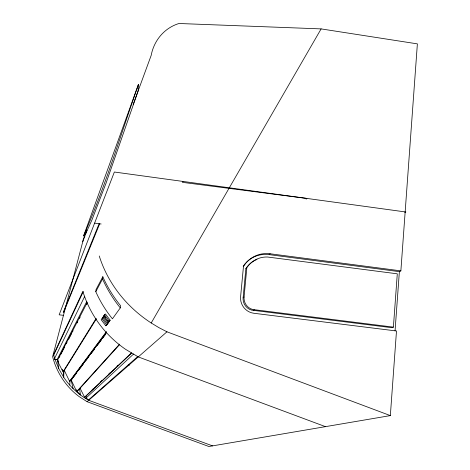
<?xml version="1.0" encoding="UTF-8"?>
<svg xmlns="http://www.w3.org/2000/svg" width="470" height="470" viewBox="0 0 470 470"><rect width="100%" height="100%" fill="white"/><g stroke="black" fill="none" stroke-linecap="round" stroke-linejoin="round"><path stroke-width="0.7" d="M243.131 297.727L243.084 299.314A11.386 11.027 53.1 0 0 251.761 310.153L391.915 327.707L393.39 327.132L397.297 273.816L267.518 257.008A24.998 24.117 51.8 0 0 247.708 266.508L245.875 268.652L243.131 297.727L244.065 297.034L246.821 267.847M244.065 297.034L244.018 298.626A11.433 11.063 53.1 0 0 252.731 309.507L393.39 327.132M138.374 84.606L138.168 90.822L106.05 183.141L91.903 220.054L85.675 233.772L83.584 235.952L138.374 84.606C120.637 135.207 105.151 186.79 83.584 235.952M63.979 370.384L63.703 377.281C70.071 386.781 78.684 394.759 88.695 400.299L212.54 445.877M395.059 330.821L399.377 271.648L400.869 270.867L417.378 43.869L321.116 28.899L178.982 23.5A43.71 41.131 72.5 0 0 151.158 55.454L133.122 104.569M86.938 230.335L82.755 241.733L52.622 356.701A74.383 71.54 -70.4 0 0 79.054 396.521L87.097 401.703L208.88 446.5L390.341 415.603L396.492 330.986L253.859 313.267A14.975 14.494 53.1 0 1 240.599 296.711L243.46 266.555A28.523 27.513 51.8 0 1 270.132 253.776L400.869 270.867M69.725 385.095L70.024 381.164L106.267 332.507M120.291 307.897L120.537 305.653A126.125 121.765 41.7 0 1 102.807 276.724L96.039 289.567L95.798 291.664A118.452 114.809 41.8 0 0 112.424 318.819L120.291 307.897A126.16 121.836 41.9 0 1 102.548 278.957L102.807 276.724M88.695 400.299L88.765 399.7L85.957 398.096L86.186 396.11M53.263 356.054L53.586 354.615L82.855 291.382C87.12 305.288 94.253 318.261 103.594 329.399A110.656 106.008 12.9 0 0 125.461 349.251L138.268 356.918L325.463 426.648M106.649 332.402L71.135 379.954L76.716 391.586L77.162 391.44L77.573 390.153M99.1 223.732L63.25 312.309L63.632 312.356L99.681 223.808M53.574 355.385L83.272 291.6M54.244 359.145L84.747 296.253M96.332 318.936L63.485 371.682L63.045 371.835L58.967 363.962L57.193 359.485L86.85 301.37M62.087 369.203L63.485 371.682L63.703 377.281L58.768 368.674L57.475 360.226L87.267 302.451M59.238 357.429L59.913 356.131M60.589 354.827L64.631 347.024M66.311 343.776L66.987 342.477M68.673 339.223L71.704 333.377M72.38 332.073L73.05 330.774M77.098 322.972L77.767 321.674M79.454 318.419L80.129 317.121M86.527 304.772L87.203 303.467M95.798 291.664L102.548 278.957M390.341 415.603L166.956 331.808L158.913 327.643L151.211 322.99L321.116 28.899M63.045 371.835L96.068 318.531M182.989 181.432L182.419 182.342L306.922 198.434L306.152 199.133M102.883 317.861L101.185 319.706L105.768 325.763L106.713 325.058L110.168 320.211L105.439 313.972L103.788 315.734L108.482 321.938L109.445 321.221M105.768 325.763L107.495 323.959L102.607 317.538L104.24 315.799L105.509 317.485M245.875 268.652L246.762 267.312A24.904 24.029 51.8 0 1 253.43 261.22M107.636 320.293L108.911 321.974L107.248 323.677L108.206 322.966M108.482 321.938L110.168 320.211M64.255 370.313L69.584 381.311L106.484 331.55M71.546 379.76L72.421 378.591M73.291 377.428L76.346 373.356M78.96 369.866L83.319 364.05M85.499 361.136L88.989 356.483M91.168 353.575L94.658 348.922M97.272 345.432L101.632 339.61M102.507 338.447L105.556 334.376M76.716 391.586L119.544 344.152M79.489 388.543L80.517 395.035L77.162 391.44L119.721 344.469M92.096 389.9L93.689 388.385M100.586 381.828L102.178 380.312M108.541 374.261L110.667 372.24M117.03 366.189L118.093 365.178M80.035 388.155L84.623 397.291L131.441 352.917M131.6 353.17L84.623 397.291M85.957 398.096L133.562 354.051M88.765 399.7L137.822 356.483M87.097 401.703L166.956 331.808M246.051 262.707A28.417 27.419 51.8 0 1 269.104 254.623L270.132 253.776M103.788 315.734L104.751 315.018M102.607 317.538L103.559 316.833M253.318 310.453L254.293 309.801M404.864 212.663L405.863 212.005L114.363 172.02L59.161 314.818L63.426 315.335M57.475 360.226L57.892 360.032L58.638 361.906M69.584 381.311L71.135 379.954L73.103 388.661M53.586 354.615L55.002 359.427L57.193 359.485M128.216 364.838L129.673 365.008M54.831 359.209L57.669 359.48M269.104 254.623L399.377 271.648M94.599 223.138L101.132 223.996M104.469 314.694L109.193 320.934M103.277 316.516L107.947 322.69M101.931 318.566L106.549 324.664M76.111 389.571L77.162 391.44M58.768 368.674L55.002 359.427M151.211 322.99A134.626 123.698 1.9 0 1 99.246 255.98M82.755 241.733A24.041 16.197 41.1 0 1 84.847 236.169M243.219 266.261A28.417 27.419 51.8 0 1 245.61 263.182M253.923 260.932A24.904 24.029 51.8 0 1 254.922 260.392M255.427 260.145A24.904 24.029 51.8 0 1 256.996 259.464"/></g></svg>
